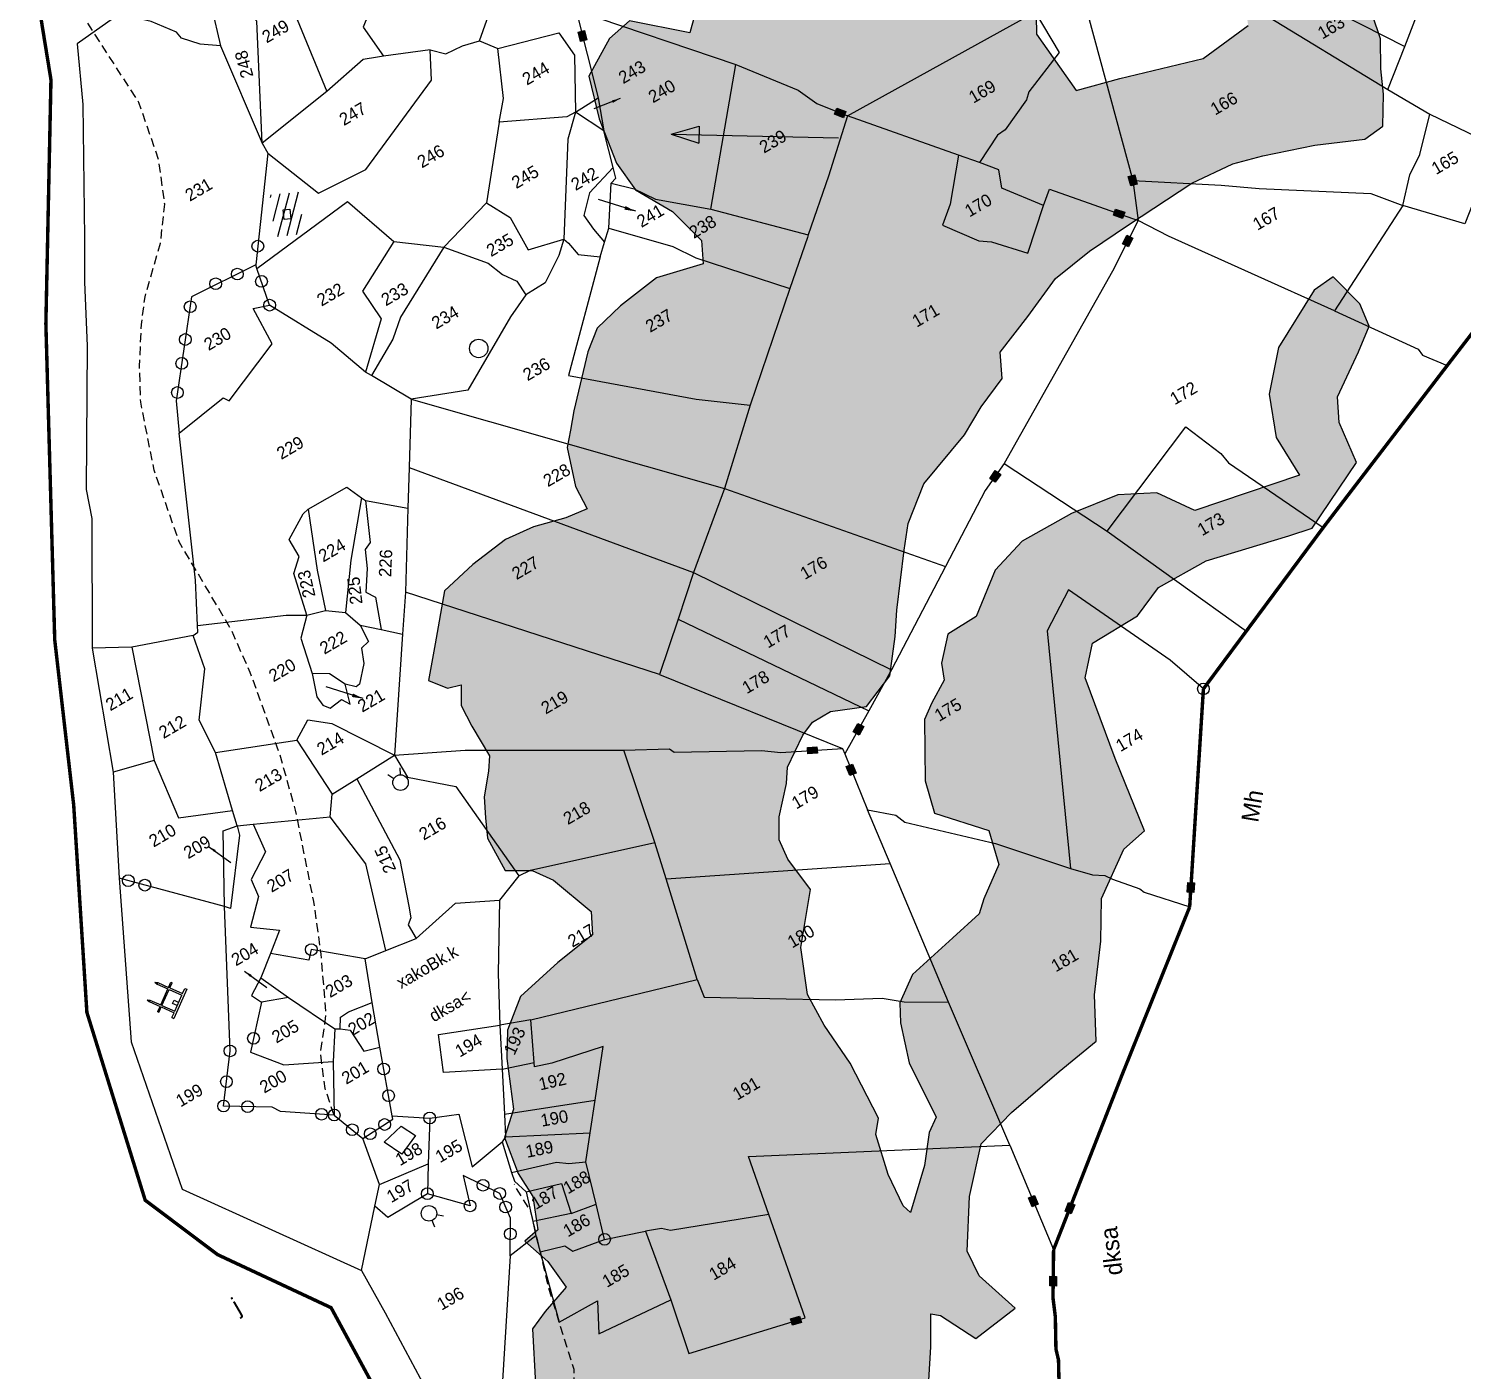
# Model space of a CAD drawing. Header units: metres. Extents: x 285341 to 287626, y 2002767 to 2006293.
# Drawn here: x 286204 to 287014, y 2003193 to 2003952 of the extents above; entities that cross this region are included whole.
import ezdxf
from ezdxf.enums import TextEntityAlignment as Align

# ---------------------------------------------------------------- set-up
doc = ezdxf.new("R2010")
doc.units = ezdxf.units.M
doc.header["$MEASUREMENT"] = 0
doc.linetypes.add('DASHDOT', pattern=[1, 0.5, -0.25, 0, -0.25])
doc.linetypes.add('DASHED', pattern=[0.75, 0.5, -0.25])
for name, color, linetype in [('LINE_FOOTPATH', 1, 'DASHED'), ('OTHERS', 1, 'Continuous'), ('POLY_HATCH', 12, 'Continuous'), ('POLY_PARCEL', 6, 'Continuous'), ('POLY_WATER', 4, 'Continuous'), ('SYM_ARROW', 1, 'Continuous'), ('SYM_STONE', 1, 'Continuous'), ('SYM_WELL', 1, 'Continuous'), ('SYM_WORSHIP', 1, 'Continuous'), ('TEXT_MAPIN', 7, 'Continuous'), ('TEXT_MAPOUT', 7, 'Continuous'), ('TEXT_PARCEL', 7, 'Continuous'), ('V_BOUND_LINE', 7, 'Continuous'), ('V_BOUND_STREAM_LINE', 7, 'DASHDOT')]:
    doc.layers.add(name, color=color, linetype=linetype)
doc.styles.get("Standard").update_dxf_attribs({"font": 'arial.ttf'})
doc.styles.add('TEXT_MAP', font='')
doc.styles.get('TEXT_MAP').set_extended_font_data('Kruti Dev 050')
doc.dimstyles.get("Standard").update_dxf_attribs({"dimtxt": 0.18, "dimasz": 0.18, "dimexe": 0.18, "dimexo": 0.0625, "dimgap": 0.09, "dimtad": 0, "dimtih": 1, "dimtoh": 1, "dimdec": 4, "dimzin": 0, "dimdsep": 46, "dimtxsty": 'Standard', "dimcen": 0.09, "dimadec": 0, "dimazin": 0, "dimtfac": 1, "dimtdec": 4, "dimtofl": 0, "dimtmove": 0, "dimatfit": 3, "dimfxl": 0, "dimtolj": 1, "dimtzin": 0, "dimarcsym": 0})
pattern_1 = [(30.2842, (286325.0513, 2002339.1785), (1.750771, 6.66605), [4.87347, -4.87347]), (120.2842, (286329.2597, 2002341.636), (-6.66605, 1.750771), [4.87347, -4.87347])]

# ---------------------------------------------------------------- blocks, each defined once
blk = doc.blocks.new('IDGAH')
for points in [[(-1.41, 4.64), (-1.53, 4.25)], [(-1.53, 4.25), (-1.53, 2.51)], [(-1.53, 4.25), (-1.28, 4.25)], [(-1.41, 4.64), (-1.28, 4.25)], [(-1.28, 4.25), (-1.28, 2.51)], [(1.37, 4.64), (1.25, 4.25)], [(1.25, 4.25), (1.25, 2.51)], [(1.25, 4.25), (1.5, 4.25)], [(1.37, 4.64), (1.5, 4.25)], [(1.5, 4.25), (1.5, 2.51)], [(-2.36, 2.51), (-1.53, 2.51)], [(-2.36, 2.51), (-2.36, 2.34)], [(-2.36, 2.34), (-1.53, 2.34)], [(-2.32, 2.51), (-1.53, 2.51)], [(-2.32, 2.34), (-1.53, 2.34)], [(-1.53, 2.34), (-1.53, 0.29)], [(-1.28, 2.51), (1.25, 2.51)], [(-1.28, 2.34), (1.25, 2.34)], [(-1.28, 2.34), (-1.28, 0.29)], [(1.25, 2.34), (1.25, 0.29)], [(1.5, 2.51), (2.32, 2.51)], [(1.5, 2.51), (1.94, 2.51)], [(1.5, 2.34), (2.32, 2.34)], [(1.5, 2.34), (1.94, 2.34)], [(1.5, 2.34), (1.5, 0.29)], [(2.32, 2.51), (2.32, 2.34)], [(-2.32, 0.29), (-1.53, 0.29)], [(-2.32, 0.29), (-2.32, 0)], [(-2.32, 0.29), (-2.23, 0.29)], [(2.32, 0), (-2.32, 0)], [(-1.28, 0.29), (1.25, 0.29)], [(-0.4, 0.29), (-0.4, 1.04), (0.1, 1.04), (0.1, 0.29)], [(1.5, 0.29), (2.32, 0.29)], [(2.32, 0.29), (2.32, 0)]]:
    blk.add_lwpolyline(points)
blk = doc.blocks.new('STONESQUARE')
blk.add_lwpolyline([(-0.7, 0.48), (0.7, 0.48), (0.7, -0.48), (-0.7, -0.48)], close=True)
blk = doc.blocks.new('PAKKAWELL')
blk.add_circle((0, 0), 1.81)
blk = doc.blocks.new('MOTWELL')
for points in [[(-1.54, 2.96), (-0.8, 1.55)], [(1.54, 2.96), (0.8, 1.55)]]:
    blk.add_lwpolyline(points)
blk.add_circle((0, 0), 1.74)
blk = doc.blocks.new('STONESQUAREFILLED')
blk.add_hatch(color=256).paths.add_polyline_path([(0.7, -0.48), (0.7, 0.48), (-0.7, 0.48), (-0.7, -0.48)])
blk.add_lwpolyline([(-0.7, 0.48), (0.7, 0.48), (0.7, -0.48), (-0.7, -0.48)], close=True)
blk = doc.blocks.new('STONE')
blk.add_circle((0, 0), 0.851)
blk = doc.blocks.new('ARROWASPECT')
h = blk.add_hatch(color=256)
h.paths.add_polyline_path([(2.85, -2.85), (3.72, -1.98), (0, 0)])
h.paths.add_polyline_path([(0, 0), (1.98, -3.72), (2.85, -2.85)])
for points in [[(0, 0), (17.15, -17.15)], [(0, 0), (1.98, -3.72)], [(0, 0), (3.72, -1.98)], [(3.72, -1.98), (1.98, -3.72)]]:
    blk.add_lwpolyline(points)
blk = doc.blocks.new('TEXTARROW')
blk.add_leader([(0.04, -0.01), (8.68, -0.01)], dimstyle='Standard', override={"dimtxt": 2.5, "dimasz": 2.5, "dimexe": 1.25, "dimexo": 0.625, "dimgap": 0.625, "dimtad": 1, "dimtih": 0, "dimtoh": 0, "dimzin": 8, "dimcen": 2.5, "dimtofl": 1})
blk = doc.blocks.new('2145')
at = {"layer": 'OTHERS'}
h = blk.add_hatch(dxfattribs=at)
h.set_pattern_fill('ANSI31', color=256, scale=38.987759, angle=30.28419, style=0)
h.set_pattern_definition([(75.2842, (286325.0513, 2002339.1785), (-4.713609, 1.237982), [])])
h.paths.add_polyline_path([(286356.75, 2003859.44), (286340.38, 2003857.55), (286343.11, 2003833.88), (286359.48, 2003835.77)])
at = {"layer": 'POLY_HATCH'}
h = blk.add_hatch(dxfattribs=at)
h.set_pattern_fill('ZIGZAG', color=256, scale=38.987759, angle=30.28419, style=0)
h.set_pattern_definition(pattern_1)
h.paths.add_polyline_path([(287490.63, 2004368.67), (287470.81, 2004412.02), (287458.46, 2004442.57), (287450.39, 2004464.63), (287448.61, 2004468.4), (287277.3, 2004411.91), (287277.36, 2004407.79), (287269.59, 2004388.15), (287277.62, 2004370.87), (287294.15, 2004349.63), (287326.13, 2004336.04), (287350.3, 2004324.06), (287370.71, 2004320.88), (287357.7, 2004286.92), (287355.39, 2004264.98), (287359.8, 2004242.14), (287362.07, 2004219.44), (287368.6, 2004204.72), (287384.27, 2004188.47), (287404.64, 2004181.83), (287427.18, 2004178.51), (287449.38, 2004180.49), (287460.1, 2004183.22), (287517.89, 2004244.22), (287555.66, 2004297.7), (287525.44, 2004303.17), (287508.48, 2004322.8), (287495.97, 2004347.76)])
h.paths.add_polyline_path([(286779.46, 2004247.77), (286797.35, 2004233.45), (286800.39, 2004208.99), (286794.64, 2004193.13), (286792.32, 2004154.29), (286801.18, 2004136.98), (286816.26, 2004113.29), (286856.82, 2004099.5), (286884.88, 2004092.14), (286892.27, 2004060.22), (286888.31, 2004039.16), (286886.76, 2004003.27), (286893.38, 2003953.4), (286867.97, 2003934.82), (286820.81, 2003923.52), (286796.1, 2003916.59), (286773.72, 2003948.5), (286773.16, 2003979.42), (286770.13, 2004018.88), (286757.92, 2004050.48), (286741.05, 2004079.37), (286723.33, 2004114), (286728.84, 2004140.96), (286738.15, 2004176.39), (286753.14, 2004206.39), (286757.63, 2004240.57), (286597.1, 2004187.64), (286599.72, 2004184.78), (286613.77, 2004177.19), (286584.34, 2004159.05), (286583.1, 2004141.17), (286573.2, 2004113.42), (286571.38, 2004080.08), (286580.47, 2004058.62), (286594.83, 2004034.05), (286632.06, 2004017.34), (286630.57, 2004011.66), (286615.16, 2003999.23), (286599.92, 2003992.39), (286587.67, 2003980.43), (286580.28, 2003958.96), (286577.72, 2003949.22), (286543.53, 2003956.03), (286532.21, 2003945.99), (286520.56, 2003924.77), (286526.37, 2003900.7), (286536.24, 2003875.57), (286547.05, 2003860.59), (286567.81, 2003848.29), (286584.29, 2003831.82), (286585.15, 2003818.59), (286558.81, 2003810.76), (286538.58, 2003794.83), (286525.3, 2003782.27), (286520.05, 2003768.91), (286512.12, 2003735.44), (286510.16, 2003724.68), (286508.41, 2003714.73), (286513.03, 2003692.71), (286519.69, 2003680.13), (286507.52, 2003675.08), (286489.25, 2003669.9), (286473.5, 2003662.76), (286455.01, 2003648.54), (286438.96, 2003633.67), (286433.72, 2003603.83), (286430.01, 2003583.13), (286440.6, 2003578.7), (286448.45, 2003580.54), (286448.41, 2003568.84), (286454.48, 2003557.28), (286464.34, 2003540.39), (286463.83, 2003531.85), (286461.32, 2003517.33), (286462.09, 2003505.43), (286463.37, 2003493.82), (286473.33, 2003475.6), (286488.48, 2003475.53), (286500.52, 2003470.2), (286510.55, 2003461.87), (286633.03, 2003482.32), (286628.21, 2003492.86), (286628.17, 2003505.88), (286632.26, 2003524.74), (286632.98, 2003534.09), (286641.65, 2003552.2), (286647.03, 2003559.46), (286657.27, 2003565.44), (286677.55, 2003568.36), (286690.78, 2003585.7), (286693.89, 2003607.87), (286694.79, 2003622.81), (286698.96, 2003656.83), (286701.18, 2003671.85), (286710.1, 2003694.23), (286733.02, 2003722.03), (286742.36, 2003737.79), (286754.36, 2003753.72), (286753.11, 2003768.78), (286768.82, 2003788.94), (286784.44, 2003810.42), (286803.65, 2003825.76), (286825.81, 2003840.75), (286861.49, 2003864.34), (286884.72, 2003875.16), (286901.73, 2003879.64), (286931.1, 2003885.81), (286959.32, 2003889.24), (286969.48, 2003896.55), (286969.9, 2003914.65), (286968.45, 2003928.9), (286968.14, 2003945.89), (286958.92, 2003973.45), (286956.35, 2003996.67), (286968.22, 2004010.47), (286979.31, 2004036.17), (286980.37, 2004056.7), (286998.81, 2004075.71), (286997.59, 2004114.57), (286987.9, 2004128.82), (286974.27, 2004146.26), (286944.52, 2004150.17), (286904.25, 2004152.06), (286892.94, 2004166.73), (286892.42, 2004191.15), (286884.3, 2004209.75), (286882.04, 2004232.46), (286890.14, 2004246.8), (286911.83, 2004264.96), (286936.33, 2004280.64), (286964.55, 2004292.32), (286991.57, 2004306.04), (287010.53, 2004317.11), (287005.84, 2004291.02), (286997.86, 2004262.33), (286999.7, 2004238.01), (287010.38, 2004220.9), (287025.84, 2004203.84), (287050.26, 2004187.89), (287072.59, 2004183.77), (287083.52, 2004179.17), (287086.64, 2004167.94), (287090.1, 2004151.43), (287099.67, 2004135.05), (287107.53, 2004120.41), (287110.22, 2004099.33), (287096.14, 2004086.98), (287069.89, 2004069.59), (287041.5, 2004044.09), (287029.42, 2004013.01), (287021.19, 2003988.29), (287021.13, 2003967.1), (287032.4, 2003940.73), (287048.16, 2003914.92), (287062.51, 2003898.59), (287073.79, 2003888.69), (287096.46, 2003878.87), (287129.67, 2003920), (287106.26, 2003957.78), (287104.59, 2003971.22), (287108.39, 2003990.6), (287112.52, 2004021.16), (287118.28, 2004034.83), (287134.12, 2004048.88), (287153.58, 2004076.72), (287159.59, 2004102.89), (287164.26, 2004139.04), (287151.88, 2004157.89), (287144.53, 2004172.83), (287153.4, 2004199.98), (287147.64, 2004211.03), (287129.07, 2004206.36), (287115.57, 2004217.71), (287093.11, 2004227.93), (287079.4, 2004246.7), (287072.91, 2004264.88), (287081.36, 2004282.18), (287090.96, 2004293.96), (287108.63, 2004308.4), (287134.63, 2004321.52), (287155.29, 2004330.84), (287173.69, 2004338.16), (287186.25, 2004341.37), (287185.61, 2004330.7), (287175.15, 2004315.66), (287169.35, 2004298.54), (287171.79, 2004281.43), (287179.26, 2004268.63), (287187.59, 2004250.84), (287191.99, 2004244.48), (287207.28, 2004238.31), (287222.01, 2004236.61), (287245.79, 2004234.71), (287262.52, 2004238.99), (287285.83, 2004240.24), (287286.09, 2004228.03), (287266.33, 2004208.94), (287250.15, 2004183.7), (287245.59, 2004159.76), (287243.93, 2004132.01), (287256.11, 2004104.11), (287267.47, 2004092.89), (287292.22, 2004076.62), (287309.81, 2004067.67), (287323.32, 2004068.54), (287342.24, 2004081.63), (287321.82, 2004079.88), (287300.17, 2004089.89), (287286.16, 2004100.93), (287272.54, 2004110.14), (287264.43, 2004128.75), (287257.59, 2004160.46), (287271.71, 2004192.73), (287297.58, 2004220.2), (287317.38, 2004259.22), (287282.37, 2004249.76), (287261.45, 2004244.41), (287229.26, 2004248.96), (287205.82, 2004253.81), (287190.44, 2004286.02), (287184.04, 2004302.87), (287190.26, 2004321.62), (287228.31, 2004372.97), (287243.85, 2004395.78), (287247.21, 2004401.99)])
h = blk.add_hatch(dxfattribs=at)
h.set_pattern_fill('ZIGZAG', color=256, scale=38.987759, angle=30.28419, style=0)
h.set_pattern_definition(pattern_1)
h.paths.add_polyline_path([(286863.32, 2003679.18), (286841.67, 2003689.19), (286819.69, 2003688.02), (286793.52, 2003677.55), (286765.56, 2003661.9), (286750.4, 2003645.5), (286739.61, 2003619.29), (286723.52, 2003609.2), (286720.06, 2003592.77), (286721.47, 2003583.29), (286714.6, 2003570.36), (286710.42, 2003561.05), (286710.81, 2003526.26), (286715.98, 2003508), (286740.31, 2003500.23), (286827.96, 2003514.87), (286818.18, 2003538.85), (286801.14, 2003584.5), (286805.45, 2003604.18), (286830.76, 2003619.65), (286842.75, 2003635.58), (286869.69, 2003650.63), (286916.35, 2003664.83), (286929.63, 2003669.15), (286954.6, 2003706.39), (286944.9, 2003728.88), (286943.96, 2003743.43), (286955.86, 2003768.92), (286961.84, 2003783.39), (286956.5, 2003796.07), (286941.42, 2003811.29), (286930.75, 2003803.69), (286910.52, 2003771.28), (286905.32, 2003744.9), (286909.3, 2003720.44), (286922.36, 2003699.24)])
h.paths.add_polyline_path([(286644.24, 2003405.41), (286640.39, 2003432), (286645.98, 2003464.79), (286632.95, 2003482.31), (286510.55, 2003461.87), (286521.87, 2003452.46), (286522.73, 2003439.23), (286503.01, 2003423.59), (286481.92, 2003404.41), (286474.52, 2003385.26), (286474.22, 2003369.3), (286477.94, 2003340.58), (286472.86, 2003324.57), (286480.55, 2003304.34), (286488.84, 2003291.33), (286491.66, 2003272.38), (286484.36, 2003266.06), (286497.34, 2003254.42), (286507.85, 2003239.96), (286495.98, 2003226.16), (286488.64, 2003216.38), (286490.4, 2003185.14), (286490.49, 2003159.1), (286488.75, 2003132.68), (286493.74, 2003111.06), (286502.63, 2003097.03), (286529.02, 2003075.37), (286548.32, 2003064.67), (286565.57, 2003052.77), (286591.53, 2003045.96), (286596.4, 2003044.68), (286606.94, 2003041.92), (286604.6, 2003016.52), (286598.07, 2002990.05), (286607.05, 2002958.22), (286627.05, 2002931.14), (286636.02, 2002915.79), (286647.21, 2002898.98), (286668.13, 2002879.61), (286684.27, 2002876.68), (286708.31, 2002870.81), (286728.67, 2002880.64), (286744.77, 2002890.73), (286742.11, 2002915.27), (286754.19, 2002929.87), (286764.05, 2002937.69), (286775.79, 2002957.59), (286785.44, 2002964.6), (286791.71, 2003000.9), (286772.74, 2003025.15), (286758.9, 2003050.03), (286755.78, 2003069.49), (286754.96, 2003094.41), (286752.19, 2003108.58), (286731.18, 2003121.03), (286733.81, 2003136.93), (286720.44, 2003158.65), (286712.75, 2003187.11), (286713.9, 2003206.32), (286714.02, 2003224.93), (286719.4, 2003223.95), (286739.39, 2003210.9), (286761.67, 2003228.03), (286741.34, 2003246.37), (286734.59, 2003260.28), (286735.78, 2003291.18), (286742.35, 2003321.11), (286759.55, 2003338.71), (286786.49, 2003361.99), (286807.44, 2003379.03), (286806.54, 2003405.28), (286810.16, 2003435.55), (286810.46, 2003459.75), (286823, 2003487.67), (286834.83, 2003498.01), (286827.96, 2003514.87), (286740.31, 2003500.23), (286746.69, 2003498.2), (286752.46, 2003478.91), (286743.88, 2003459.48), (286741.23, 2003451.07), (286726.42, 2003437.61), (286703.59, 2003416.73), (286696.37, 2003400.84), (286696.85, 2003389.45), (286701.76, 2003366.91), (286717.05, 2003336.02), (286713.08, 2003327.53), (286710.31, 2003308.75), (286702.46, 2003282.19), (286698.24, 2003285.9), (286689.91, 2003303.69), (286682.86, 2003326.35), (286684.39, 2003335.49), (286668.29, 2003366.59), (286653.6, 2003388.22)])
at = {"layer": 'LINE_FOOTPATH', "ltscale": 10, "flags": 128}
for points in [[(286376.61, 2003337.3), (286371.44, 2003352.33), (286368.87, 2003372.3), (286372.07, 2003394.4), (286369.24, 2003428.26), (286365.08, 2003458.04), (286354.79, 2003509.69), (286345.88, 2003541.23), (286329.12, 2003587.61), (286318.37, 2003611.78), (286288.93, 2003661.49), (286274.8, 2003701.96), (286267.19, 2003740.46), (286266.51, 2003760.72), (286267.61, 2003784.44), (286269.63, 2003800.08), (286278.38, 2003830.38), (286280.79, 2003852.43), (286277.42, 2003877.3), (286266.19, 2003909.98), (286236.52, 2003955.83), (286227.09, 2003970.56), (286223.91, 2003981.05), (286228.29, 2004004.67), (286238.79, 2004037.64), (286243.12, 2004052.15), (286256.52, 2004097.13), (286264.91, 2004118.14), (286259.15, 2004147.81), (286251.34, 2004174.63), (286240.72, 2004212.62), (286238.15, 2004234.95), (286242.27, 2004272.46), (286249.85, 2004286.38), (286262.06, 2004305.08), (286272.15, 2004324.6), (286284.57, 2004369.84), (286297.63, 2004407.61), (286304.17, 2004443.39)], [(286732.67, 2002837.81), (286704.03, 2002876.88), (286688.97, 2002911.86), (286678.39, 2002937.07), (286671.21, 2002972.08), (286661.86, 2003007.91), (286649.91, 2003031.9), (286632.75, 2003045.01), (286587.81, 2003072.44), (286566.83, 2003087.85), (286533.22, 2003120.56), (286525.23, 2003137.78), (286512.62, 2003182.03), (286512.2, 2003193.35), (286497.59, 2003240.45), (286487.82, 2003282.65), (286478.34, 2003298.17)]]:
    blk.add_lwpolyline(points, dxfattribs=at)
at = {"layer": 'POLY_HATCH'}
for points in [[(286580.28, 2003958.96), (286577.72, 2003949.22), (286543.53, 2003956.03), (286532.21, 2003945.99), (286520.56, 2003924.77), (286526.37, 2003900.7), (286536.24, 2003875.57), (286547.05, 2003860.59), (286567.81, 2003848.29), (286584.29, 2003831.82), (286585.15, 2003818.59), (286558.81, 2003810.76), (286538.58, 2003794.83), (286525.3, 2003782.27), (286520.05, 2003768.91), (286512.12, 2003735.44), (286510.16, 2003724.68), (286508.41, 2003714.73), (286513.03, 2003692.71), (286519.69, 2003680.13), (286507.52, 2003675.08), (286489.25, 2003669.9), (286473.5, 2003662.76), (286455.01, 2003648.54), (286438.96, 2003633.67), (286433.72, 2003603.83), (286430.01, 2003583.13), (286440.6, 2003578.7), (286448.45, 2003580.54), (286448.41, 2003568.84), (286454.48, 2003557.28), (286464.34, 2003540.39), (286463.83, 2003531.85), (286461.32, 2003517.33), (286462.09, 2003505.43), (286463.37, 2003493.82), (286473.33, 2003475.6), (286488.48, 2003475.53), (286500.52, 2003470.2), (286521.87, 2003452.46), (286522.73, 2003439.23), (286503.01, 2003423.59), (286481.92, 2003404.41), (286474.52, 2003385.26), (286474.22, 2003369.3), (286477.94, 2003340.58), (286472.86, 2003324.57), (286480.55, 2003304.34), (286488.84, 2003291.33), (286491.66, 2003272.38), (286484.36, 2003266.06), (286497.34, 2003254.42), (286507.85, 2003239.96), (286495.98, 2003226.16), (286488.64, 2003216.38), (286490.4, 2003185.14)], [(286712.75, 2003187.11), (286713.9, 2003206.32), (286714.02, 2003224.93), (286719.4, 2003223.95), (286739.39, 2003210.9), (286761.67, 2003228.03), (286741.34, 2003246.37), (286734.59, 2003260.28), (286735.78, 2003291.18), (286742.35, 2003321.11), (286759.55, 2003338.71), (286786.49, 2003361.99), (286807.44, 2003379.03), (286806.54, 2003405.28), (286810.16, 2003435.55), (286810.46, 2003459.75), (286823, 2003487.67), (286834.83, 2003498.01), (286818.18, 2003538.85), (286801.14, 2003584.5), (286805.45, 2003604.18), (286830.76, 2003619.65), (286842.75, 2003635.58), (286869.69, 2003650.63), (286916.35, 2003664.83), (286929.63, 2003669.15), (286954.6, 2003706.39), (286944.9, 2003728.88), (286943.96, 2003743.43), (286955.86, 2003768.92), (286961.84, 2003783.39), (286956.5, 2003796.07), (286941.42, 2003811.29), (286930.75, 2003803.69), (286910.52, 2003771.28), (286905.32, 2003744.9), (286909.3, 2003720.44), (286922.36, 2003699.24), (286863.32, 2003679.18), (286841.67, 2003689.19), (286819.69, 2003688.02), (286793.52, 2003677.55), (286765.56, 2003661.9), (286750.4, 2003645.5), (286739.61, 2003619.29), (286723.52, 2003609.2), (286720.06, 2003592.77), (286721.47, 2003583.29), (286714.6, 2003570.36), (286710.42, 2003561.05), (286710.81, 2003526.26), (286715.98, 2003508), (286746.69, 2003498.2), (286752.46, 2003478.91), (286743.88, 2003459.48), (286741.23, 2003451.07), (286726.42, 2003437.61), (286703.59, 2003416.73), (286696.37, 2003400.84), (286696.85, 2003389.45), (286701.76, 2003366.91), (286717.05, 2003336.02), (286713.08, 2003327.53), (286710.31, 2003308.75), (286702.46, 2003282.19), (286698.24, 2003285.9), (286689.91, 2003303.69), (286682.86, 2003326.35), (286684.39, 2003335.49), (286668.29, 2003366.59), (286653.6, 2003388.22), (286644.24, 2003405.41), (286640.39, 2003432), (286645.98, 2003464.79), (286633.17, 2003482.02), (286628.21, 2003492.86), (286628.17, 2003505.88), (286632.26, 2003524.74), (286632.98, 2003534.09), (286641.65, 2003552.2), (286647.03, 2003559.46), (286657.27, 2003565.44), (286677.55, 2003568.36), (286690.78, 2003585.7), (286693.89, 2003607.87), (286694.79, 2003622.81), (286698.96, 2003656.83), (286701.18, 2003671.85), (286710.1, 2003694.23), (286733.02, 2003722.03), (286742.36, 2003737.79), (286754.36, 2003753.72), (286753.11, 2003768.78), (286768.82, 2003788.94), (286784.44, 2003810.42), (286803.65, 2003825.76), (286825.81, 2003840.75), (286861.49, 2003864.34), (286884.72, 2003875.16), (286901.73, 2003879.64), (286931.1, 2003885.81), (286959.32, 2003889.24), (286969.48, 2003896.55), (286969.9, 2003914.65), (286968.45, 2003928.9), (286968.14, 2003945.89), (286958.92, 2003973.45)], [(286773.16, 2003979.42), (286773.72, 2003948.5), (286796.1, 2003916.59), (286820.81, 2003923.52), (286867.97, 2003934.82), (286893.38, 2003953.4)]]:
    blk.add_lwpolyline(points, dxfattribs=at)
at = {"layer": 'POLY_PARCEL'}
for points in [[(286340.29, 2003994.48), (286372.43, 2003916.11)], [(286400.72, 2003978.13), (286402.16, 2003975.53), (286393.07, 2003952.46), (286404.55, 2003936.04)], [(286458.78, 2003944.71), (286470.94, 2003979.49)], [(286900.54, 2003961.04), (286908.51, 2003979.01), (286981.95, 2003941.62)], [(286335.83, 2003886.88), (286332.82, 2003955.84), (286313.33, 2003973.53)], [(286799.97, 2003970.2), (286828.15, 2003865.87)], [(286513.44, 2003961.83), (286525.77, 2003912.51)], [(286513.44, 2003961.83), (286603.72, 2003931.42)], [(286666.84, 2003902.35), (286772.89, 2003960.95), (286786.54, 2003938.17), (286769.46, 2003915.9), (286768.04, 2003911.31), (286756.04, 2003894.4), (286751.6, 2003891.47), (286741.49, 2003876)], [(286900.54, 2003961.04), (286972.29, 2003917.19)], [(286981.95, 2003941.62), (286991.41, 2003966.03)], [(286430.82, 2003939.62), (286439.81, 2003937.39), (286449.18, 2003941.84), (286458.78, 2003944.71)], [(286458.78, 2003944.71), (286469.19, 2003940.43)], [(286469.19, 2003940.43), (286503.67, 2003949.29), (286512.42, 2003936.64), (286513.06, 2003904.41)], [(286312.37, 2003941.86), (286335.83, 2003886.88)], [(286339.1, 2003881.27), (286367.68, 2003858.68), (286394.47, 2003871.93), (286431.53, 2003922.61), (286430.82, 2003939.62)], [(286404.55, 2003936.04), (286401.06, 2003935.56), (286392.94, 2003934.24), (286372.43, 2003916.11)], [(286430.82, 2003939.62), (286404.55, 2003936.04)], [(286469.92, 2003898.69), (286472.33, 2003912.15), (286469.19, 2003940.43)], [(286972.29, 2003917.19), (286981.95, 2003941.62)], [(286589.57, 2003849.58), (286603.72, 2003931.42)], [(286603.72, 2003931.42), (286638.93, 2003916.79), (286649.46, 2003909.28), (286666.84, 2003902.35)], [(286372.43, 2003916.11), (286335.83, 2003886.88)], [(286513.06, 2003904.41), (286525.77, 2003912.51)], [(286525.77, 2003912.51), (286529.08, 2003893.95)], [(286972.29, 2003917.19), (286996.17, 2003903.27)], [(286513.06, 2003904.41), (286508.07, 2003901.84), (286469.92, 2003898.69)], [(286513.06, 2003904.41), (286508.63, 2003889.18), (286506.47, 2003832.58)], [(286529.08, 2003893.95), (286513.06, 2003904.41)], [(286469.92, 2003898.69), (286462.68, 2003853.13)], [(286666.84, 2003902.35), (286656.07, 2003868.18), (286644.65, 2003834.98)], [(286729.63, 2003880.19), (286666.84, 2003902.35)], [(286980.86, 2003851.63), (286984.77, 2003868.94), (286990.37, 2003880.42), (286996.17, 2003903.27)], [(286996.17, 2003903.27), (287033.31, 2003885.33), (287015.92, 2003841.36), (286980.86, 2003851.63)], [(286534.34, 2003873.13), (286529.08, 2003893.95)], [(286339.1, 2003881.27), (286332.27, 2003818.05)], [(286335.83, 2003886.88), (286339.1, 2003881.27)], [(286729.63, 2003880.19), (286724.91, 2003852.31), (286720.51, 2003840.52), (286741.06, 2003831.67), (286748.24, 2003831.09), (286768.76, 2003824.62), (286777.59, 2003851.64)], [(286741.49, 2003876), (286729.63, 2003880.19)], [(286534.34, 2003873.13), (286520.91, 2003858.78), (286517.77, 2003846.01), (286523.3, 2003838.3), (286529.43, 2003830.85)], [(286533.13, 2003864.2), (286535.85, 2003867.15), (286534.34, 2003873.13)], [(286777.59, 2003851.64), (286754.07, 2003861.48), (286752.48, 2003871.82), (286741.49, 2003876)], [(286531.86, 2003838.86), (286533.13, 2003864.2)], [(286533.13, 2003864.2), (286546.23, 2003861.16), (286558.26, 2003855.2), (286589.57, 2003849.58)], [(286828.15, 2003865.87), (286878.15, 2003863.05), (286899.69, 2003861.28), (286962.83, 2003858.52), (286980.86, 2003851.63)], [(286828.15, 2003865.87), (286831.13, 2003843.16)], [(286777.59, 2003851.64), (286781.09, 2003860.86), (286831.13, 2003843.16)], [(286332.95, 2003816.08), (286384.18, 2003853.83), (286410.38, 2003831.21)], [(286462.68, 2003853.13), (286438.56, 2003828.06)], [(286462.68, 2003853.13), (286476.05, 2003844.87), (286486.36, 2003826.64), (286506.47, 2003832.58)], [(286589.57, 2003849.58), (286644.65, 2003834.98)], [(286980.86, 2003851.63), (286942.13, 2003792.12)], [(286529.43, 2003830.85), (286531.86, 2003838.86)], [(286531.86, 2003838.86), (286568.06, 2003828.47), (286581.04, 2003822.05), (286634.18, 2003804.77)], [(286831.13, 2003843.16), (286816.71, 2003814.59), (286755.51, 2003705.74)], [(286942.13, 2003792.12), (286848.31, 2003834.35), (286831.13, 2003843.16)], [(286410.38, 2003831.21), (286392.55, 2003803.24), (286403.09, 2003787.53), (286394.32, 2003757.47)], [(286410.38, 2003831.21), (286438.56, 2003828.06)], [(286506.47, 2003832.58), (286503.63, 2003823.4), (286495.9, 2003807.96), (286485, 2003801.2)], [(286506.47, 2003832.58), (286509.13, 2003830.37), (286514.57, 2003823.98), (286526.95, 2003822.68)], [(286526.95, 2003822.68), (286529.43, 2003830.85)], [(286644.65, 2003834.98), (286644.16, 2003833.56), (286634.18, 2003804.77)], [(286438.56, 2003828.06), (286414.13, 2003788.52), (286409.78, 2003776.07), (286397.76, 2003755.42)], [(286438.56, 2003828.06), (286463.6, 2003819.11), (286471.83, 2003812.64), (286479.88, 2003808.8), (286485, 2003801.2)], [(286526.95, 2003822.68), (286509.11, 2003755.47), (286581.23, 2003742.07), (286611.87, 2003738.79)], [(286332.27, 2003818.05), (286296.01, 2003799.95), (286287.25, 2003741.2), (286288.93, 2003722.88)], [(286332.95, 2003816.08), (286332.27, 2003818.05)], [(286340.09, 2003795.28), (286332.95, 2003816.08)], [(286485, 2003801.2), (286476.29, 2003788.6), (286452.26, 2003747.24), (286420.05, 2003742.09)], [(286634.18, 2003804.77), (286611.87, 2003738.79)], [(286288.93, 2003722.88), (286313.83, 2003742.88), (286317.25, 2003741.12), (286341.48, 2003773.38), (286330.79, 2003793.44), (286340.09, 2003795.28)], [(286394.32, 2003757.47), (286374.88, 2003773.79), (286340.09, 2003795.28)], [(286942.13, 2003792.12), (286989.54, 2003770.39), (286991.88, 2003766.97), (287005.94, 2003761.14)], [(286397.76, 2003755.42), (286394.32, 2003757.47)], [(286420.05, 2003742.09), (286397.76, 2003755.42)], [(286420.05, 2003742.09), (286418.91, 2003703.54)], [(286420.05, 2003742.09), (286597.33, 2003691.69)], [(286611.87, 2003738.79), (286597.33, 2003691.69)], [(286813.69, 2003667.39), (286858.14, 2003726.48), (286877.9, 2003711.38), (286882.34, 2003706.11), (286935.89, 2003669.6)], [(286299.4, 2003614.15), (286298.15, 2003639.78), (286288.93, 2003722.88)], [(286418.91, 2003703.54), (286418.23, 2003680.54)], [(286418.91, 2003703.54), (286579.85, 2003644.12)], [(286755.51, 2003705.74), (286744.75, 2003690.41), (286722.34, 2003647.55)], [(286755.51, 2003705.74), (286813.69, 2003667.39)], [(286361.91, 2003680), (286383.72, 2003692.39), (286392.11, 2003686.41)], [(286392.11, 2003686.41), (286386, 2003651.02), (286383.03, 2003621.45)], [(286392.11, 2003686.41), (286394.26, 2003684.88)], [(286394.26, 2003684.88), (286396.86, 2003661.12), (286394.08, 2003657.1), (286395.16, 2003646.46), (286394.44, 2003633.06), (286399.92, 2003630.12), (286403.11, 2003611.81)], [(286394.26, 2003684.88), (286418.23, 2003680.54)], [(286597.33, 2003691.69), (286579.85, 2003644.12)], [(286597.33, 2003691.69), (286722.34, 2003647.55)], [(286361.04, 2003619.89), (286353.82, 2003643.5), (286356.77, 2003653.08), (286351.12, 2003662.76), (286359.04, 2003677.3), (286361.91, 2003680)], [(286361.91, 2003680), (286367.06, 2003645.42), (286371.71, 2003622.7)], [(286418.23, 2003680.54), (286416.83, 2003632.96)], [(286813.69, 2003667.39), (286892.37, 2003610.99)], [(286579.85, 2003644.12), (286571.06, 2003617.8)], [(286579.85, 2003644.12), (286691.79, 2003589.11)], [(286722.34, 2003647.55), (286691.79, 2003589.11)], [(286416.83, 2003632.96), (286415.25, 2003609.22)], [(286560.57, 2003586.41), (286416.83, 2003632.96)], [(286868.09, 2003578.3), (286849.36, 2003594.46), (286791.89, 2003634.35), (286779.76, 2003611.21), (286792.9, 2003476.71)], [(286299.4, 2003614.15), (286349.4, 2003619.92), (286361.04, 2003619.89)], [(286361.04, 2003619.89), (286357.65, 2003606.97), (286364.24, 2003586.91)], [(286361.04, 2003619.89), (286371.71, 2003622.7)], [(286371.71, 2003622.7), (286383.03, 2003621.45)], [(286383.03, 2003621.45), (286391.3, 2003614.32)], [(286296.88, 2003608.45), (286299.58, 2003610.33), (286299.4, 2003614.15)], [(286391.3, 2003614.32), (286395.99, 2003605.11), (286392, 2003601.41), (286393.36, 2003592.64), (286390.94, 2003580.98), (286389.05, 2003579.53), (286382.74, 2003580.97)], [(286391.3, 2003614.32), (286403.11, 2003611.81)], [(286403.11, 2003611.81), (286415.25, 2003609.22)], [(286571.06, 2003617.8), (286560.57, 2003586.41)], [(286571.06, 2003617.8), (286678.82, 2003565.82)], [(286296.88, 2003608.45), (286262.12, 2003601.82)], [(286309.52, 2003542.26), (286300.24, 2003560.55), (286303.38, 2003589.71), (286296.88, 2003608.45)], [(286415.25, 2003609.22), (286410.71, 2003540.76)], [(286262.12, 2003601.82), (286239.71, 2003601.23)], [(286262.12, 2003601.82), (286274.86, 2003537.87)], [(286691.79, 2003589.11), (286678.82, 2003565.82)], [(286382.74, 2003580.97), (286373.9, 2003586.74), (286364.24, 2003586.91)], [(286364.24, 2003586.91), (286366.81, 2003573.72), (286370.15, 2003569.18), (286374.23, 2003567.46), (286380.66, 2003572.24), (286385.59, 2003569.66), (286382.74, 2003580.97)], [(286560.57, 2003586.41), (286663.98, 2003544.66)], [(286678.82, 2003565.82), (286665.27, 2003541.51)], [(286355.43, 2003549.31), (286361.7, 2003560.82), (286375.19, 2003558.8), (286410.71, 2003540.76)], [(286309.52, 2003542.26), (286355.43, 2003549.31)], [(286355.43, 2003549.31), (286375.37, 2003518.75)], [(286319.18, 2003509.51), (286309.52, 2003542.26)], [(286389.42, 2003527.5), (286410.71, 2003540.76)], [(286410.71, 2003540.76), (286450.74, 2003543.64), (286540.4, 2003543.67)], [(286410.71, 2003540.76), (286418, 2003528.28), (286445.32, 2003523.05), (286481, 2003472.49)], [(286540.4, 2003543.67), (286566.28, 2003544.43), (286568.78, 2003542.48), (286618.16, 2003543.52), (286629.08, 2003542.38), (286663.98, 2003544.66)], [(286557.94, 2003491.4), (286540.4, 2003543.67)], [(286663.98, 2003544.66), (286665.27, 2003541.51)], [(286665.27, 2003541.51), (286678.19, 2003509.82)], [(286274.86, 2003537.87), (286251.69, 2003531.17)], [(286274.86, 2003537.87), (286288.64, 2003505.45), (286319.18, 2003509.51)], [(286375.37, 2003518.75), (286389.42, 2003527.5)], [(286389.42, 2003527.5), (286413.74, 2003481.72), (286418.89, 2003455.35), (286419.98, 2003448.81), (286418.51, 2003444.88), (286423, 2003437.05)], [(286374.35, 2003505.86), (286375.37, 2003518.75)], [(286321.72, 2003500.88), (286319.18, 2003509.51)], [(286690.88, 2003479.63), (286678.19, 2003509.82)], [(286678.19, 2003509.82), (286694.25, 2003506.9), (286699.27, 2003503), (286750.45, 2003490.87), (286792.9, 2003476.71)], [(286314.55, 2003455.22), (286313.84, 2003497.98), (286321.72, 2003500.88)], [(286321.72, 2003500.88), (286323.14, 2003495.53), (286317.88, 2003454.2), (286314.55, 2003455.22)], [(286321.72, 2003500.88), (286330.74, 2003501.73)], [(286330.74, 2003501.73), (286337.84, 2003486.24), (286329.6, 2003470.49), (286333.79, 2003460.98), (286329.22, 2003443.63), (286345.6, 2003441.92), (286340.66, 2003428.7)], [(286330.74, 2003501.73), (286374.35, 2003505.86)], [(286405.74, 2003430.29), (286394.58, 2003479.42), (286374.35, 2003505.86)], [(286481, 2003472.49), (286487.67, 2003475.7), (286557.94, 2003491.4)], [(286564.31, 2003470.8), (286557.94, 2003491.4)], [(286564.31, 2003470.8), (286690.88, 2003479.63)], [(286723.89, 2003401.07), (286690.88, 2003479.63)], [(286792.9, 2003476.71), (286805.32, 2003473.19), (286812.36, 2003472.86), (286816.73, 2003470.63), (286832.16, 2003465.29), (286834.66, 2003463.34), (286860.32, 2003454.98)], [(286314.55, 2003455.22), (286254.93, 2003471.24)], [(286481, 2003472.49), (286470.13, 2003458.77)], [(286581.89, 2003413.98), (286564.31, 2003470.8)], [(286423, 2003437.05), (286445.11, 2003457.14), (286470.13, 2003458.77)], [(286470.13, 2003458.77), (286469.38, 2003417.34), (286470.34, 2003388.18)], [(286376.61, 2003337.3), (286346.24, 2003339.36), (286341.46, 2003341.69), (286314.04, 2003342.41), (286317.71, 2003373.59), (286314.55, 2003455.22)], [(286405.74, 2003430.29), (286423, 2003437.05)], [(286340.66, 2003428.7), (286335.08, 2003414.85)], [(286394.03, 2003425.7), (286363.67, 2003430.86), (286362.33, 2003424.96), (286340.66, 2003428.7)], [(286394.03, 2003425.7), (286405.74, 2003430.29)], [(286398.15, 2003400.94), (286394.03, 2003425.7)], [(286335.08, 2003414.85), (286329.9, 2003404.99), (286335.57, 2003401.13)], [(286335.08, 2003414.85), (286350.74, 2003403.84)], [(286487.82, 2003391.1), (286581.89, 2003413.98)], [(286581.89, 2003413.98), (286585.71, 2003403.92), (286660, 2003402.55), (286686.54, 2003403.36), (286698.96, 2003401.39), (286723.89, 2003401.07)], [(286335.57, 2003401.13), (286329.21, 2003372.81), (286348.05, 2003365.71), (286375.96, 2003367.67)], [(286350.74, 2003403.84), (286335.57, 2003401.13)], [(286350.74, 2003403.84), (286376.89, 2003385.97)], [(286379.93, 2003386.04), (286380.16, 2003392.67), (286384.6, 2003395.6), (286398.15, 2003400.94)], [(286402.35, 2003375.71), (286398.15, 2003400.94)], [(286758.7, 2003320.21), (286723.89, 2003401.07)], [(286376.89, 2003385.97), (286375.96, 2003367.67)], [(286376.89, 2003385.97), (286379.93, 2003386.04)], [(286379.93, 2003386.04), (286385.54, 2003385.22), (286393.45, 2003373.43), (286402.35, 2003375.71)], [(286471.56, 2003363.27), (286438.48, 2003361.37), (286435.5, 2003382.86), (286470.34, 2003388.18)], [(286487.82, 2003391.1), (286470.34, 2003388.18)], [(286470.34, 2003388.18), (286471.56, 2003363.27)], [(286489.74, 2003367.04), (286487.82, 2003391.1)], [(286409.41, 2003336.79), (286402.35, 2003375.71)], [(286524.19, 2003345.79), (286528.74, 2003376.05), (286499.73, 2003366.62), (286489.93, 2003364.66), (286489.74, 2003367.04)], [(286375.96, 2003367.67), (286376.61, 2003337.3)], [(286471.56, 2003363.27), (286489.74, 2003367.04)], [(286471.56, 2003363.27), (286472.82, 2003337.77)], [(286472.82, 2003337.77), (286524.19, 2003345.79)], [(286521.4, 2003327.25), (286524.19, 2003345.79)], [(286376.61, 2003337.3), (286392.86, 2003324.05)], [(286392.86, 2003324.05), (286409.75, 2003334.94), (286409.41, 2003336.79)], [(286409.41, 2003336.79), (286430.62, 2003335.61)], [(286430.62, 2003335.61), (286447.05, 2003337.86), (286454.54, 2003308.07), (286471.61, 2003322.14)], [(286472.82, 2003337.77), (286473.46, 2003324.98)], [(286404.8, 2003321.89), (286414.52, 2003330.99), (286422.66, 2003325.83), (286414.89, 2003315.14), (286404.8, 2003321.89)], [(286430.62, 2003335.61), (286429.82, 2003309.75)], [(286402.22, 2003298.08), (286392.86, 2003324.05)], [(286473.46, 2003324.98), (286471.61, 2003322.14)], [(286471.61, 2003322.14), (286476.94, 2003304.86)], [(286473.46, 2003324.98), (286521.4, 2003327.25)], [(286518.94, 2003310.89), (286521.4, 2003327.25)], [(286622.34, 2003281.1), (286610.83, 2003313.82), (286758.7, 2003320.21)], [(286758.7, 2003320.21), (286783.37, 2003261.19)], [(286402.22, 2003298.08), (286429.82, 2003309.75)], [(286429.82, 2003309.75), (286429.3, 2003292.81)], [(286476.94, 2003304.86), (286502.31, 2003310.63), (286509.23, 2003309.89), (286518.94, 2003310.89)], [(286476.94, 2003304.86), (286478.48, 2003299.85), (286485.09, 2003293.8)], [(286524.68, 2003286.99), (286518.94, 2003310.89)], [(286399.62, 2003285.75), (286402.22, 2003298.08)], [(286476.05, 2003257.77), (286476.25, 2003279.08), (286470.2, 2003292.96), (286449.57, 2003303.12), (286453.46, 2003285.92), (286429.3, 2003292.81)], [(286485.09, 2003293.8), (286505.2, 2003298.65), (286510.66, 2003281.69)], [(286429.3, 2003292.81), (286407.01, 2003279.46), (286399.62, 2003285.75)], [(286485.09, 2003293.8), (286488.84, 2003277.12)], [(286391.98, 2003249.38), (286399.62, 2003285.75)], [(286510.66, 2003281.69), (286488.84, 2003277.12)], [(286510.66, 2003281.69), (286524.68, 2003286.99)], [(286529.48, 2003267.01), (286524.68, 2003286.99)], [(286622.34, 2003281.1), (286566.84, 2003272.1), (286561.74, 2003273.22), (286552.72, 2003271.7)], [(286566.88, 2003232.81), (286577.04, 2003202.53), (286642.93, 2003222.57), (286622.34, 2003281.1)], [(286488.84, 2003277.12), (286490.66, 2003269.04)], [(286529.48, 2003267.01), (286552.72, 2003271.7)], [(286552.72, 2003271.7), (286566.88, 2003232.81)], [(286490.66, 2003269.04), (286476.05, 2003257.77)], [(286490.66, 2003269.04), (286493.09, 2003260)], [(286493.09, 2003260), (286506.96, 2003263.43), (286511.53, 2003260.29), (286529.48, 2003267.01)], [(286476.05, 2003257.77), (286470.42, 2003165.54), (286454.88, 2003154.64)], [(286493.09, 2003260), (286503.81, 2003220.23), (286525.51, 2003232.23), (286526.2, 2003213.5), (286566.88, 2003232.81)]]:
    blk.add_lwpolyline(points, dxfattribs=at)
at = {"layer": 'POLY_WATER'}
for points in [[(286313.33, 2003973.53), (286307.29, 2003963.89), (286312.37, 2003941.86)], [(286312.37, 2003941.86), (286300.77, 2003942.92), (286290.23, 2003946.21), (286287.43, 2003949.57), (286273.06, 2003955.62), (286255.05, 2003959.82), (286231.27, 2003943.03)], [(286231.27, 2003943.03), (286234.47, 2003908.8), (286235.47, 2003833.37), (286235.48, 2003808.32), (286236.84, 2003772.36), (286236.28, 2003691.01), (286239.48, 2003674.61), (286239.71, 2003601.23)], [(286239.71, 2003601.23), (286251.69, 2003531.17)], [(286251.69, 2003531.17), (286254.93, 2003471.24)], [(286254.93, 2003471.24), (286261.73, 2003378.73), (286290.68, 2003295.47), (286391.98, 2003249.38)], [(286391.98, 2003249.38), (286405.49, 2003225.53), (286436.59, 2003167.35), (286454.88, 2003154.64)]]:
    blk.add_lwpolyline(points, dxfattribs=at)
at = {"layer": 'V_BOUND_LINE', "const_width": 1.95}
for points in [[(287005.94, 2003761.14), (287104.34, 2003889.11)], [(286935.89, 2003669.6), (287005.94, 2003761.14)], [(286892.37, 2003610.99), (286935.89, 2003669.6)], [(286868.09, 2003578.3), (286892.37, 2003610.99)], [(286860.32, 2003454.98), (286868.09, 2003578.3)], [(286783.37, 2003261.19), (286821.94, 2003359.65), (286860.32, 2003454.98)], [(286787.84, 2003124.1), (286786.15, 2003198.81), (286784.7, 2003205.01), (286784.36, 2003223.26), (286783.04, 2003233.88), (286783.37, 2003261.19)]]:
    blk.add_lwpolyline(points, dxfattribs=at)
at = {"layer": 'V_BOUND_STREAM_LINE', "ltscale": 10, "const_width": 1.95, "flags": 128}
blk.add_lwpolyline([(285624.64, 2006209.02), (285554.55, 2006147.17), (285553.24, 2006076.23), (285511.49, 2006049.12), (285366.17, 2006067.85), (285341.67, 2006043.13), (285391.27, 2005851.61), (285456.83, 2005637.85), (285494.24, 2005515.56), (285505.1, 2005480.85), (285510.64, 2005395.3), (285504.49, 2005296.9), (285547.32, 2005174.63), (285680.15, 2005105.87), (285743.55, 2005071.81), (285826, 2004919.37), (285871.92, 2004821.91), (285888.36, 2004751.5), (285948.58, 2004655.87), (285972.23, 2004510.2), (285979.27, 2004467.87), (286008.28, 2004422.88), (286012.41, 2004388.57), (286032.77, 2004352.78), (285971.54, 2004204.81), (286016.21, 2004071.97), (286093.73, 2004048.36), (286159.03, 2004036.08), (286205.87, 2003987.8), (286216.45, 2003922.73), (286213.57, 2003784.77), (286218.58, 2003606.01), (286229.31, 2003512.53), (286236.76, 2003395.38), (286269.74, 2003289.13), (286310.74, 2003258.34), (286374.85, 2003228.37), (286416.79, 2003150.93), (286447.37, 2003124.09), (286527.9, 2003014.38), (286590.49, 2002932.55), (286679.25, 2002803.09), (286715.95, 2002800.84)], dxfattribs=at)
at = {"layer": 'OTHERS', "xscale": 3.898775880428307, "yscale": 3.898775880428307, "zscale": 3.898775880428307, "rotation": 96.58219233716413}
blk.add_blockref('STONESQUARE', (286349.93, 2003846.66), dxfattribs=at)
at = {"layer": 'SYM_ARROW'}
for name, p, xscale, yscale, zscale, rotation in [('ARROWASPECT', (286567.22, 2003891.97), 3.898775880428307, 3.898775880428307, 3.898775880428307, 43.77185502944528), ('TEXTARROW', (286538.31, 2003912.07), 1.845018693052665, 1.845018693052665, 1.845018693052665, 201.2314785725624), ('TEXTARROW', (286547.17, 2003848.3), 2.558608887471659, 2.558608887471659, 2.558608887471659, 162.3650948357722), ('TEXTARROW', (286393.13, 2003572.71), 2.558608887471659, 2.558608887471659, 2.558608887471659, 162.3650948357722), ('TEXTARROW', (286305.51, 2003489.29), 1.80884650977271, 1.80884650977271, 1.80884650977271, 324.0460190494391), ('TEXTARROW', (286325.81, 2003418.65), 1.80884650977271, 1.80884650977271, 1.80884650977271, 324.0460190494391)]:
    blk.add_blockref(name, p, dxfattribs=dict(at, xscale=xscale, yscale=yscale, zscale=zscale, rotation=rotation))
at = {"layer": 'SYM_STONE'}
for name, p, xscale, yscale, zscale, rotation in [('STONESQUAREFILLED', (286517.02, 2003947.5), 3.898775880428308, 3.898775880428308, 3.898775880428308, 284.0324568352081), ('STONESQUAREFILLED', (286662.73, 2003903.99), 3.898775880428307, 3.898775880428307, 3.898775880428307, 158.2546180069661), ('STONESQUAREFILLED', (286828.15, 2003865.87), 3.898775880428307, 3.898775880428307, 3.898775880428307, 105.1167137227495), ('STONESQUAREFILLED', (286820.39, 2003846.96), 3.898775880428307, 3.898775880428307, 3.898775880428307, 160.5175679667971), ('STONE', (286333.42, 2003828.65), 3.898775880428307, 3.898775880428307, 3.898775880428307, 30.2841915994561), ('STONESQUAREFILLED', (286825.31, 2003831.63), 3.898775880428307, 3.898775880428307, 3.898775880428307, 243.2264012297877), ('STONE', (286321.83, 2003812.84), 3.898775880428307, 3.898775880428307, 3.898775880428307, 30.2841915994561), ('STONE', (286309.59, 2003807.38), 3.898775880428307, 3.898775880428307, 3.898775880428307, 30.2841915994561), ('STONE', (286335.48, 2003808.72), 3.898775880428307, 3.898775880428307, 3.898775880428307, 30.2841915994561), ('STONE', (286295.18, 2003794.38), 3.898775880428307, 3.898775880428307, 3.898775880428307, 30.2841915994561), ('STONE', (286340.09, 2003795.28), 3.898775880428307, 3.898775880428307, 3.898775880428307, 30.2841915994561), ('STONE', (286292.42, 2003775.87), 3.898775880428307, 3.898775880428307, 3.898775880428307, 30.2841915994561), ('STONE', (286290.41, 2003762.35), 3.898775880428307, 3.898775880428307, 3.898775880428307, 30.2841915994561), ('STONE', (286287.95, 2003745.88), 3.898775880428307, 3.898775880428307, 3.898775880428307, 30.2841915994561), ('STONESQUAREFILLED', (286750.38, 2003698.42), 3.898775880428307, 3.898775880428307, 3.898775880428307, 234.9287443323256), ('STONE', (286868.09, 2003578.3), 3.898775880428307, 3.898775880428307, 3.898775880428307, 30.2841915994561), ('STONESQUAREFILLED', (286673.07, 2003555.5), 3.898775880428307, 3.898775880428307, 3.898775880428307, 240.8738409403779), ('STONESQUAREFILLED', (286646.98, 2003543.55), 3.898775880428307, 3.898775880428307, 3.898775880428307, 183.7324717096688), ('STONESQUAREFILLED', (286668.94, 2003532.5), 3.898775880428307, 3.898775880428307, 3.898775880428307, 112.1911665844779), ('STONE', (286260.16, 2003469.84), 3.898775880428307, 3.898775880428307, 3.898775880428307, 30.2841915994561), ('STONE', (286269.53, 2003467.32), 3.898775880428307, 3.898775880428307, 3.898775880428307, 30.2841915994561), ('STONESQUAREFILLED', (286861.02, 2003465.97), 3.898775880428307, 3.898775880428307, 3.898775880428307, 86.39794960895817), ('STONE', (286363.67, 2003430.86), 3.898775880428307, 3.898775880428307, 3.898775880428307, 30.2841915994561), ('STONE', (286330.98, 2003380.7), 3.898775880428307, 3.898775880428307, 3.898775880428307, 30.2841915994561), ('STONE', (286317.71, 2003373.59), 3.898775880428307, 3.898775880428307, 3.898775880428307, 30.2841915994561), ('STONE', (286315.66, 2003356.2), 3.898775880428307, 3.898775880428307, 3.898775880428307, 30.2841915994561), ('STONE', (286404.59, 2003363.37), 3.898775880428307, 3.898775880428307, 3.898775880428307, 30.2841915994561), ('STONE', (286407.33, 2003348.24), 3.898775880428307, 3.898775880428307, 3.898775880428307, 30.2841915994561), ('STONE', (286314.04, 2003342.41), 3.898775880428307, 3.898775880428307, 3.898775880428307, 30.2841915994561), ('STONE', (286327.68, 2003342.05), 3.898775880428307, 3.898775880428307, 3.898775880428307, 30.2841915994561), ('STONE', (286369.45, 2003337.78), 3.898775880428307, 3.898775880428307, 3.898775880428307, 30.2841915994561), ('STONE', (286376.61, 2003337.3), 3.898775880428307, 3.898775880428307, 3.898775880428307, 30.2841915994561), ('STONE', (286405.13, 2003331.96), 3.898775880428307, 3.898775880428307, 3.898775880428307, 30.2841915994561), ('STONE', (286430.62, 2003335.61), 3.898775880428307, 3.898775880428307, 3.898775880428307, 30.2841915994561), ('STONE', (286386.82, 2003328.97), 3.898775880428307, 3.898775880428307, 3.898775880428307, 30.2841915994561), ('STONE', (286396.99, 2003326.71), 3.898775880428307, 3.898775880428307, 3.898775880428307, 30.2841915994561), ('STONE', (286429.3, 2003292.81), 3.898775880428307, 3.898775880428307, 3.898775880428307, 30.2841915994561), ('STONE', (286460.72, 2003297.63), 3.898775880428307, 3.898775880428307, 3.898775880428307, 30.2841915994561), ('STONE', (286470.2, 2003292.96), 3.898775880428307, 3.898775880428307, 3.898775880428307, 30.2841915994561), ('STONE', (286453.46, 2003285.92), 3.898775880428307, 3.898775880428307, 3.898775880428307, 30.2841915994561), ('STONE', (286473.56, 2003285.26), 3.898775880428307, 3.898775880428307, 3.898775880428307, 30.2841915994561), ('STONESQUAREFILLED', (286771.89, 2003288.66), 3.898775880428307, 3.898775880428307, 3.898775880428307, 112.6839746814206), ('STONESQUAREFILLED', (286792.59, 2003284.72), 3.898775880428307, 3.898775880428307, 3.898775880428307, 68.61056938492585), ('STONE', (286476.17, 2003270.11), 3.898775880428307, 3.898775880428307, 3.898775880428307, 30.2841915994561), ('STONE', (286529.48, 2003267.01), 3.898775880428307, 3.898775880428307, 3.898775880428307, 30.2841915994561), ('STONESQUAREFILLED', (286783.16, 2003243.37), 3.898775880428307, 3.898775880428307, 3.898775880428307, 89.3057328769087), ('STONESQUAREFILLED', (286637.72, 2003220.98), 3.898775880428307, 3.898775880428307, 3.898775880428307, 196.9105777998761)]:
    blk.add_blockref(name, p, dxfattribs=dict(at, xscale=xscale, yscale=yscale, zscale=zscale, rotation=rotation))
at = {"layer": 'SYM_WELL'}
for name, p, xscale, yscale, zscale, rotation in [('PAKKAWELL', (286458.33, 2003770.8), 2.87657216352769, 2.87657216352769, 2.87657216352769, 30.28419159945611), ('MOTWELL', (286414.12, 2003525.3), 2.527372180475439, 2.527372180475439, 2.527372180475439, 30.2841915994561), ('MOTWELL', (286430.19, 2003281.71), 2.527372180475439, 2.527372180475439, 2.527372180475439, 231.1888783353284)]:
    blk.add_blockref(name, p, dxfattribs=dict(at, xscale=xscale, yscale=yscale, zscale=zscale, rotation=rotation))
at = {"layer": 'SYM_WORSHIP', "xscale": 3.898775880428307, "yscale": 3.898775880428307, "zscale": 3.898775880428307, "rotation": 66.02224122646966}
blk.add_blockref('IDGAH', (286289.57, 2003400.19), dxfattribs=at)
at = {"layer": 'TEXT_MAPIN', "style": 'TEXT_MAP'}
for s, p in [('xakoBk.k', (286430.92, 2003418.09)), ('dksa<', (286443.81, 2003396.02))]:
    blk.add_text(s, height=7.018, rotation=30.28419, dxfattribs=at).set_placement(p, align=Align.CENTER)
at = {"layer": 'TEXT_MAPOUT', "style": 'TEXT_MAP'}
for s, height, rotation, p in [('Mh', 9.747, 80.46224, (286900.51, 2003511.32)), ('dksa', 9.747, 96.84333, (286820.87, 2003260.89)), ('j', 9.75, 30.28419, (286323.62, 2003225.34))]:
    blk.add_text(s, height=height, rotation=rotation, dxfattribs=at).set_placement(p, align=Align.CENTER)
at = {"layer": 'TEXT_PARCEL', "style": 'TEXT_MAP'}
for s, rotation, p in [('249', 30.28419, (286345.19, 2003947.17)), ('163', 30.28419, (286942.06, 2003949.38)), ('248', 104.89939, (286329, 2003932.37)), ('244', 30.28419, (286492.34, 2003923.32)), ('243', 30.28419, (286546.77, 2003924.13)), ('240', 30.28419, (286563.63, 2003913.28)), ('169', 30.28419, (286744.76, 2003913.1)), ('166', 30.28419, (286881.45, 2003906.38)), ('247', 30.28419, (286388.85, 2003900.45)), ('239', 30.28419, (286626.41, 2003884.88)), ('246', 30.28419, (286432.95, 2003876.51)), ('165', 30.28419, (287006.42, 2003872.77)), ('245', 30.28419, (286486.32, 2003864.81)), ('242', 30.28419, (286519.9, 2003863.76)), ('231', 30.28419, (286301.71, 2003857.64)), ('170', 30.28419, (286742.55, 2003848.77)), ('241', 30.28419, (286557.07, 2003842.86)), ('167', 30.28419, (286905.37, 2003841.25)), ('238', 30.28419, (286586.71, 2003836.64)), ('235', 30.28419, (286472.06, 2003826.33)), ('232', 30.28419, (286376.18, 2003798.34)), ('233', 30.28419, (286412.56, 2003798.49)), ('234', 30.28419, (286441.07, 2003785.39)), ('237', 30.28419, (286561.99, 2003783.52)), ('171', 30.28419, (286712.76, 2003786.46)), ('230', 30.28419, (286312.36, 2003773.25)), ('236', 30.28419, (286492.71, 2003756.13)), ('172', 30.28419, (286858.59, 2003742.56)), ('229', 30.28419, (286353.46, 2003711.67)), ('228', 30.28419, (286504.19, 2003696.19)), ('173', 30.28419, (286874.11, 2003668.5)), ('224', 30.28419, (286377.12, 2003653.66)), ('226', 87.64982, (286409.14, 2003649.23)), ('227', 30.28419, (286486.45, 2003643.68)), ('176', 30.28419, (286649.48, 2003643.77)), ('223', 102.92067, (286364.32, 2003638.39)), ('225', 96.64258, (286391.75, 2003634.24)), ('177', 30.28419, (286628.66, 2003605.01)), ('222', 30.28419, (286377.82, 2003601.51)), ('220', 30.28419, (286348.99, 2003585.88)), ('178', 30.28419, (286616.64, 2003579.18)), ('211', 30.28419, (286256.76, 2003569.51)), ('221', 30.28419, (286399.23, 2003568.74)), ('219', 30.28419, (286502.98, 2003567.68)), ('175', 30.28419, (286725.41, 2003563.52)), ('212', 30.28419, (286286.82, 2003553.82)), ('174', 30.28419, (286827.94, 2003546.42)), ('214', 30.28419, (286376.18, 2003544.41)), ('213', 30.28419, (286341.16, 2003523.84)), ('179', 30.28419, (286644.65, 2003513.98)), ('218', 30.28419, (286515.52, 2003505.16)), ('210', 30.28419, (286281.25, 2003492.45)), ('216', 30.28419, (286433.97, 2003496.37)), ('209', 30.28419, (286300.82, 2003485.85)), ('215', 113.94043, (286408.64, 2003483.22)), ('207', 30.28419, (286347.94, 2003466.88)), ('217', 30.28419, (286518.05, 2003435.79)), ('180', 30.28419, (286642.28, 2003435.38)), ('204', 30.28419, (286327.82, 2003425.26)), ('181', 30.28419, (286791.38, 2003421.87)), ('203', 30.28419, (286381.02, 2003407.34)), ('202', 30.28419, (286393.78, 2003385.93)), ('205', 30.28419, (286350.68, 2003381.61)), ('193', 64.96374, (286481.77, 2003377.78)), ('194', 30.28419, (286454.34, 2003373.67)), ('200', 30.28419, (286343.83, 2003353.31)), ('201', 30.28419, (286390.18, 2003358.33)), ('192', 12.93965, (286500.78, 2003352.96)), ('199', 30.28419, (286296.46, 2003345.5)), ('191', 30.28419, (286611.26, 2003349.36)), ('190', 10.12434, (286501.71, 2003332.06)), ('198', 30.28419, (286420.58, 2003312.28)), ('195', 30.28419, (286443.16, 2003313.96)), ('189', 11.49449, (286493.36, 2003314.65)), ('188', 30.28419, (286515.48, 2003296.31)), ('197', 30.28419, (286415.62, 2003291.37)), ('187', 30.28419, (286497.37, 2003287.53)), ('186', 30.28419, (286515.44, 2003272)), ('184', 30.28419, (286597.91, 2003247.51)), ('185', 30.28419, (286537.55, 2003243.45)), ('196', 30.28419, (286444.07, 2003230.53))]:
    blk.add_text(s, height=7.018, rotation=rotation, dxfattribs=at).set_placement(p, align=Align.CENTER)

msp = doc.modelspace()

# ---------------------------------------------------------------- block references
msp.add_blockref('2145', (0, 0))

doc.saveas('drawing.dxf')
